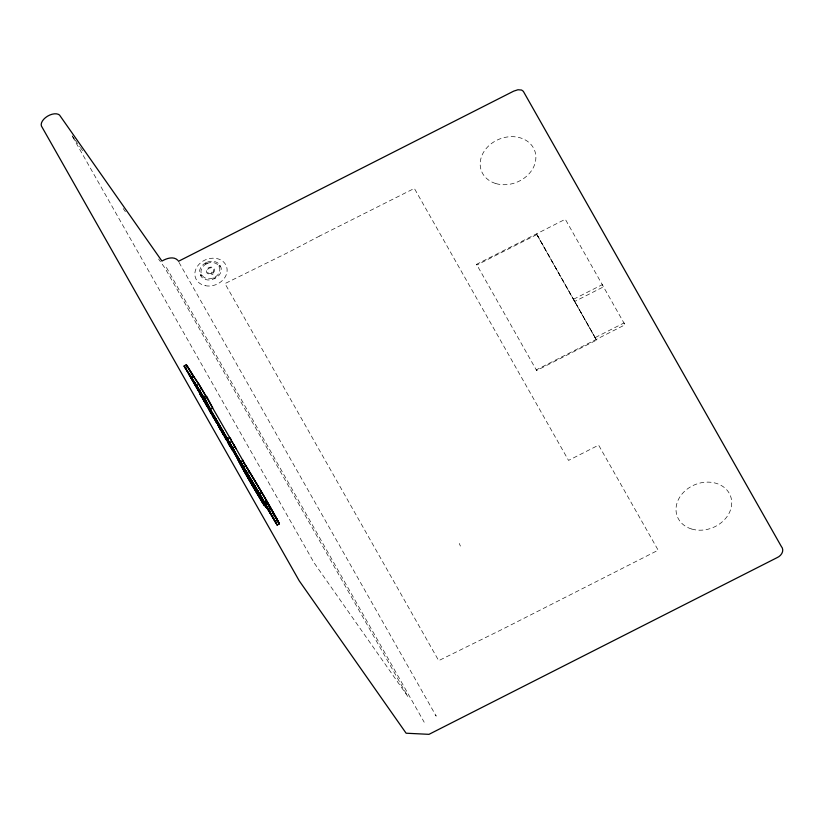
<?xml version="1.0" encoding="UTF-8"?>
<svg xmlns="http://www.w3.org/2000/svg" width="824" height="824" viewBox="0 0 824 824"><rect width="100%" height="100%" fill="white"/><g stroke="black" fill="none" stroke-linecap="round" stroke-linejoin="round"><path stroke-width="0.62" stroke-dasharray="4.12 3.09" d="M536.62 370.512L536.342 369.822L624.973 324.831L565.305 219.246L476.55 264.329L536.62 370.512L596.494 340.127L536.558 233.841L574.987 302.171M200.788 276.019L201.993 275.237M218.834 266.059L220.039 265.276M536.692 234.634L476.818 265.029L476.55 264.329M573.617 299.215L602.365 284.63L603.601 286.793L574.709 301.471L596.494 340.127M595.33 337.51L624.077 322.915L624.973 324.831M219.112 266.554L220.472 266.039M200.356 275.257L201.715 274.742M205.279 263.134L206.031 264.082M214.796 277.214L215.548 278.162M74.5 139.122L71.554 134.92L314.222 563.019L407.921 696.61L165.243 268.511L158.61 259.045M75.242 140.173L79.67 146.487M80.402 147.537L82.616 150.699M123.198 208.554L125.403 211.706M536.424 233.934L596.216 339.426M179.024 262.454L436.184 716.108L435.669 715.129M166.397 267.429L424.185 722.195M459.267 543.48L460.42 546.085M213.777 277.739L214.189 278.852M206.639 262.444L207.051 263.556M205.918 262.722L203.507 264.288A11.134 9.085 -21.6 0 0 199.686 273.455L202.014 277.554A11.134 9.085 -21.6 0 0 212.19 279.604L217.32 277.008A11.134 9.085 -21.6 0 0 221.141 267.841L218.813 263.742A11.134 9.085 -21.6 0 0 208.637 261.692L205.918 262.722M206.515 263.762L204.424 265.132A9.661 7.89 -21.6 0 0 201.097 273.084L203.116 276.648A9.661 7.89 -21.6 0 0 211.964 278.43L216.413 276.164A9.661 7.89 -21.6 0 0 219.73 268.212L217.711 264.648A9.661 7.89 -21.6 0 0 208.874 262.866L206.515 263.762M319.661 235.994L288.977 252.041L224.973 283.59L438.708 660.642L502.722 629.093L658.18 550.195L598.626 445.135L568.539 460.41L414.348 188.408L319.661 235.994M211.5 272.126L211.881 274.608L213.066 274.001L211.5 272.126M213.025 273.053L212.52 272.579A3.389 2.771 -21.6 0 0 212.098 268.006A3.389 2.771 -21.6 0 0 207.164 270.519A3.389 2.771 -21.6 0 0 210.954 273.372L211.088 274.042A4.213 3.44 -21.6 0 1 206.371 270.488A4.213 3.44 -21.6 0 1 212.51 267.367A4.213 3.44 -21.6 0 1 213.025 273.053M495.904 183.577A28.51 23.268 -21.6 0 0 535.806 155.612A28.51 23.268 -21.6 0 0 492.371 142.871A28.51 23.268 -21.6 0 0 495.904 183.577M691.738 529.049A28.51 23.268 -21.6 0 0 731.65 501.085A28.51 23.268 -21.6 0 0 688.205 488.344A28.51 23.268 -21.6 0 0 691.738 529.049M205.32 285.701A16.511 13.472 -21.6 0 0 226.909 267.954A16.511 13.472 -21.6 0 0 200.757 262.681A16.511 13.472 -21.6 0 0 205.32 285.701"/><path stroke-width="1.24" d="M262.372 493.514A96.439 4.707 58.5 0 0 247.231 468.145L234.037 445.053M184.082 366.021L186.286 364.672A21.96 1.071 58.5 0 1 193.846 376.661L198.842 384.159A21.002 1.03 58.5 0 1 205.773 395.932L207.102 397.137L212.716 407.952L210.501 409.312L204.898 398.497L203.559 397.281A21.002 1.03 58.5 0 0 196.627 385.519L191.632 378.02A21.96 1.071 58.5 0 0 184.082 366.021L237.343 458.391A55.249 2.699 58.5 0 0 247.138 476.354A92.525 4.511 58.5 0 0 262.372 502.259L258.097 494.709A13.823 0.68 58.5 0 1 256.037 490.888L256.954 492.165A72.945 3.564 58.5 0 1 266.286 507.656A50.089 2.441 58.5 0 1 262.145 500.127L261.466 498.829M191.632 378.02L193.846 376.661M196.627 385.519L198.842 384.159L200.696 387.332A47.318 2.307 58.5 0 1 206.34 397.024L229.752 437.688C234.047 442.014 228.691 444.702 227.445 438.749L229.649 437.4L230.401 438.718M203.559 397.281L205.773 395.932M204.898 398.497L207.102 397.137M244.131 462.995L241.844 464.293L232.595 447.71L235.046 446.762M240.629 461.677L242.843 460.317M277.183 525.125A85.645 4.182 58.5 0 0 259.478 493.71A96.995 4.738 58.5 0 0 243.513 467.023L245.727 465.673A96.995 4.738 58.5 0 1 261.692 492.35L263.186 494.894A84.141 4.11 58.5 0 1 279.398 523.765L277.183 525.125A107.614 5.253 58.5 0 0 263.289 501.723L262.145 499.993L262.774 500.817A42.045 2.05 58.5 0 1 270.365 513.465A77.229 3.77 58.5 0 1 275.772 522.632L277.987 521.283A32.043 1.566 58.5 0 0 273.918 513.857A66.61 3.255 58.5 0 0 265.998 499.869A86.582 4.223 58.5 0 0 249.198 471.452A44.723 2.184 58.5 0 0 243.368 461.934L243.008 461.306L243.368 461.821M275.772 522.632A32.043 1.566 58.5 0 0 271.714 515.206A66.61 3.255 58.5 0 0 263.783 501.229A86.582 4.223 58.5 0 0 246.994 472.811L249.198 471.452M259.478 493.71L261.692 492.35A85.645 4.182 58.5 0 1 279.398 523.765A118.759 5.799 58.5 0 0 272.517 512.106A77.229 3.77 58.5 0 1 275.329 516.751M236.952 457.835A66.538 3.244 58.5 0 0 264.37 505.668L265.843 504.762M178.396 261.332L513.661 91.155L517.956 89.754L521.613 90.043L523.333 91.33L781.121 546.096C784.922 550.37 781.482 555.778 777.114 557.632L428.995 734.339L406.119 733.216L299.225 580.807L41.427 126.031A10.722 6.149 -29.5 0 1 47.462 116.236A10.722 6.149 -29.5 0 1 59.503 115.02L161.937 261.064C166.479 258.396 173.679 255.862 177.881 260.363M224.695 435.68L229.144 443.992L228.567 442.612M218.813 424.525L227.321 439.347M234.675 453.385L240.145 461.543L224.53 435.721L225.951 437.719M227.27 439.305L213.231 416.223L214.415 418.108M227.805 441.499L232.234 448.132M231.307 447.597L235.262 453.437L232.337 448.235M224.859 436.329L229.608 443.322M243.513 461.996L242.617 460.019M232.183 448.565L231.523 447.7L234.675 452.448L234.067 451.377M208.204 408.354L211.789 414.359L208.637 408.889M210.202 411.825L210.697 412.494M213.571 417.624L212.304 415.512L216.959 423.34L215.558 421.064M223.51 433.805L223.139 433.352L223.86 434.804L212.314 414.709L216.135 420.971M198.224 389.124L202.498 396.828A115.988 5.665 58.5 0 0 198.471 389.618L198.162 389.041L205.073 400.989L204.846 400.093M198.234 389.721L194.907 384.046A12.257 0.597 58.5 0 0 188.953 374.199L197.976 389.752M199.223 391.936L206.268 403.307M231.513 446.948L232.419 448.452M209.77 409.662L208.204 407.468L217.866 422.722L211.675 412.556A139.091 6.788 58.5 0 1 205.485 400.485A35.999 1.761 58.5 0 0 207.061 404.79M226.909 438.801L227.795 440.14L226.652 437.956M235.685 454.158L231.822 448.462M196.009 385.138L194.103 382.346L194.485 383.078M194.917 383.387L193.733 381.78L198.852 390.71L197.657 388.887M235.736 455.023L235.365 454.498L236.066 456.002L231.297 447.597M227.99 440.788L229.948 443.621M201.901 396.138L200.335 393.728M217.042 421.363L211.583 413.401L199.552 392.595L207.823 406.108A40.675 1.988 58.5 0 1 205.907 401.525A115.309 5.624 58.5 0 0 211.48 412.319L214.292 416.573M238.754 459.462L239.444 460.441L231.297 446.124M194.763 382.861L193.28 380.647L196.411 385.694M226.435 438.286L229.669 443.188M195.082 383.531L203.569 397.765M229.618 443.425L230.267 444.342M195.175 383.5L196.792 386.291M256.645 491.598L257.078 492.278A27.862 1.36 58.5 0 1 264.226 504.103A15.965 0.783 58.5 0 1 261.527 499.107L261.414 498.829M198.615 389.731L199.068 390.566M229.855 443.786L230.947 445.454M261.095 497.748L258.551 493.937L259.22 495.44A35.226 1.72 58.5 0 0 254.966 488.488L252.875 485.429A15.223 0.742 58.5 0 0 255.347 490.187A81.936 3.996 58.5 0 1 244.697 471.709A38.769 1.895 58.5 0 1 238.805 460.565A13.946 0.68 58.5 0 1 238.497 459.617L239.403 460.956A74.181 3.615 58.5 0 1 261.661 498.118A137.309 6.705 58.5 0 1 267.841 508.923A40.345 1.967 58.5 0 0 262.114 499.375L259.045 494.73L260.24 497.233A20.209 0.989 58.5 0 0 254.534 487.89L253.318 486.181A20.497 0.999 58.5 0 0 257.634 494.132A73.223 3.574 58.5 0 1 244.409 471.307A41.911 2.05 58.5 0 1 238.033 459.081L238.393 459.308A42.838 2.091 58.5 0 1 250.918 479.764A92.69 4.522 58.5 0 1 270.54 513.568A41.561 2.029 58.5 0 0 261.764 498.891L261.26 498.077M196.287 385.57L196.854 386.487M231.698 441.365L233.862 444.867M229.484 442.725L232.069 446.927M198.811 384.221L194.505 377.845A27.254 1.329 58.5 0 0 187.326 366.371L185.112 367.72A27.254 1.329 58.5 0 1 192.291 379.195L198.491 388.691A47.318 2.307 58.5 0 1 204.125 398.383L227.537 439.048M230.154 443.683L231.276 445.496M230.493 444.713L228.217 440.253M200.191 393.419L199.501 392.306M196.483 385.57L204.383 399.403M230.504 444.517L230.72 445.084M196.936 386.291L198.275 388.475A37.863 1.844 58.5 0 1 205.176 400.371L198.666 389.381M198.718 389.896L199.13 390.586M197.173 386.909L197.935 388.156M230.792 444.97L232.162 447.247A53.735 2.627 58.5 0 1 240.124 461.1L237.58 456.805M220.626 429.819L219.132 427.223M233.491 444.146L230.432 438.893M241.844 464.293L243.513 467.023M214.631 418.365L216.64 421.837M199.048 391.565L197.894 389.721M231.122 445.681L234.304 451.13M233.769 444.599L236.148 448.792M231.554 445.949L233.944 450.151M198.821 391.194L198.172 390.102M201.252 389.062L200.654 388.104L201.344 389.227M232.09 446.845L232.595 447.71M219.266 426.327L223.026 432.157L218.504 423.886L226.487 437.657M186.286 364.672L193.692 377.423M214.219 416.244L218.154 422.949L212.149 413.009A229.855 11.217 58.5 0 1 205.588 400.299L205.495 400.268A194.691 9.507 58.5 0 0 211.552 412.175L211.902 412.783M197.781 389.412L189.942 375.837A14.43 0.7 58.5 0 1 195.195 384.623M202.828 398.806L205.609 403.616L200.098 394.315L201.262 396.323M223.932 435.463L222.356 432.981L226.94 440.686L225.374 438.234M230.936 447.7L227.62 441.86L229.793 445.908M231.616 448.822L232.337 450.079L229.113 444.569M216.259 421.095L223.582 433.136L218.803 424.535M201.344 395.602L204.125 400.433M240.412 461.378L241.154 463.294A44.723 2.184 58.5 0 1 246.994 472.811M227.702 439.213L228.186 440.078M221.79 430.066L222.398 431.148L220.183 427.811A16.964 0.824 58.5 0 0 213.086 415.832L212.499 414.791A14.193 0.69 58.5 0 1 220.42 428.017M264.37 505.668L256.398 491.362M227.826 441.54L224.849 436.349M265.637 500.529A42.045 2.05 58.5 0 1 266.945 502.671M268.233 504.813A42.045 2.05 58.5 0 1 269.51 506.925M270.138 507.975A42.045 2.05 58.5 0 1 271.982 511.086M275.772 517.513A77.229 3.77 58.5 0 1 277.987 521.283M265.936 501.703A50.089 2.441 58.5 0 1 265.606 501.095M266.708 502.372A107.614 5.253 58.5 0 1 267.903 504.37M269.098 506.358A107.614 5.253 58.5 0 1 270.282 508.336M272.62 512.271A107.614 5.253 58.5 0 1 279.398 523.765A115.484 5.634 58.5 0 0 272.517 512.106M218.854 424.103L227.918 440.109L218.854 424.103M206.803 405.707L206.124 404.78L207.803 407.437L206.803 405.707M239.331 460.523L238.713 459.648A86.118 4.202 58.5 0 1 269.18 511.065L270.581 513.404A77.168 3.77 58.5 0 0 239.331 460.523M221.635 431.477L217.639 424.525L222.367 432.744L221.635 431.477M255.636 489.26L246.129 473.058A58.834 2.874 58.5 0 0 250.475 481.319A33.135 1.617 58.5 0 1 242.071 465.735A67.805 3.306 58.5 0 1 259.014 494.153A186.482 9.105 58.5 0 0 248.055 475.942L255.636 489.26M252.298 483.503L245.305 471.565A30.282 1.473 58.5 0 0 248.683 478.105A31.703 1.545 58.5 0 1 242.647 466.755A82.204 4.017 58.5 0 1 255.77 488.653A98.468 4.81 58.5 0 0 246.51 473.326L252.298 483.503M189.633 375.188L188.686 373.519A13.699 0.67 58.5 0 1 193.321 381.069L193.506 381.543A15.09 0.731 58.5 0 0 189.633 375.188M267.748 504.123A115.484 5.634 58.5 0 0 266.533 502.104A118.759 5.799 58.5 0 1 267.748 504.113M271.343 510.128A115.484 5.634 58.5 0 0 270.148 508.13A118.759 5.799 58.5 0 1 271.333 510.118"/></g></svg>
